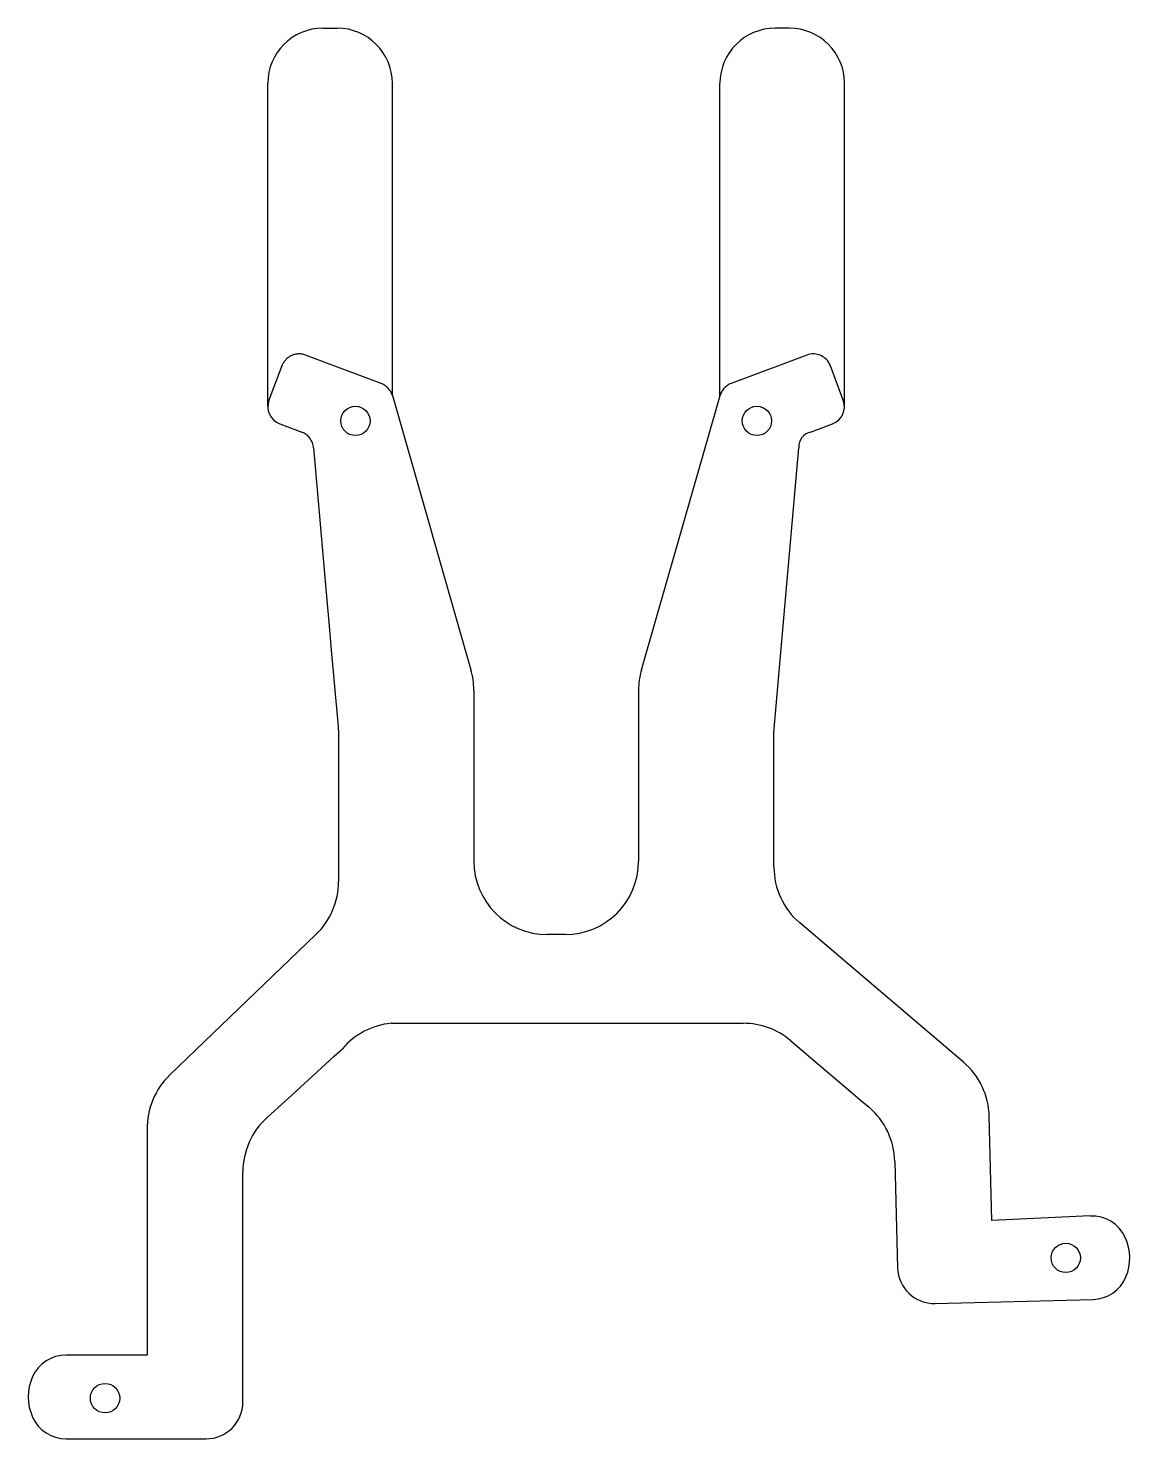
# Model space of a CAD drawing. Header units: millimetres. Extents: x -11.6 to 18.3, y 26.8 to 65.2.
import ezdxf

# ---------------------------------------------------------------- set-up
doc = ezdxf.new("R2010")
doc.units = ezdxf.units.MM
doc.linetypes.add('CENTERX2', pattern=[20.32, 12.7, -2.54, 2.54, -2.54])

msp = doc.modelspace()

# ---------------------------------------------------------------- linework, layer by layer
at = {"color": 7, "linetype": 'Continuous'}
for p, q in [((-3.615, 65.153), (-3.226, 65.153)), ((9.078, 65.153), (8.689, 65.153)), ((-5.115, 54.852), (-5.115, 63.653)), ((-1.726, 55.153), (-1.726, 63.653)), ((7.189, 55.153), (7.189, 63.653)), ((10.578, 54.852), (10.578, 63.653)), ((-1.726, 55.153), (0.414, 47.69)), ((5.052, 47.69), (7.192, 55.154)), ((-4.791, 54.384), (-4.191, 54.159)), ((9.657, 54.16), (10.254, 54.384)), ((-3.869, 53.734), (-3.506, 49.581)), ((8.91, 48.885), (9.335, 53.735)), ((-3.506, 49.581), (-3.445, 48.884)), ((-3.445, 48.884), (-3.387, 48.223)), ((8.657, 45.984), (8.91, 48.885)), ((-3.387, 48.223), (-3.214, 46.247)), ((0.491, 47.139), (0.491, 42.484)), ((4.974, 47.139), (4.974, 42.484)), ((-3.214, 46.247), (-3.191, 45.984)), ((-3.191, 45.984), (-3.191, 43.138)), ((8.657, 44.117), (8.657, 45.984)), ((8.657, 43.134), (8.657, 44.117)), ((-3.191, 43.138), (-3.191, 41.926)), ((8.657, 42.323), (8.657, 43.134)), ((13.814, 37.008), (9.36, 40.8)), ((-3.805, 40.484), (-7.78, 36.663)), ((2.974, 40.484), (2.491, 40.484)), ((-1.76, 38.069), (7.821, 38.069)), ((-3.31, 37.169), (-3.087, 37.372)), ((9.117, 37.592), (9.897, 36.928)), ((-4.465, 36.115), (-3.31, 37.169)), ((9.897, 36.928), (11.06, 35.939)), ((-5.027, 35.604), (-4.465, 36.115)), ((11.06, 35.939), (11.245, 35.781)), ((-5.141, 35.499), (-5.027, 35.604)), ((14.591, 32.698), (14.517, 35.537)), ((-8.394, 35.169), (-8.394, 29.039)), ((11.948, 34.309), (12.023, 31.415)), ((-5.794, 31.988), (-5.794, 34.021)), ((17.263, 32.823), (14.591, 32.698)), ((-5.794, 27.759), (-5.794, 31.988)), ((13.048, 30.441), (17.34, 30.551)), ((-8.394, 29.039), (-10.605, 29.039)), ((-10.605, 26.759), (-6.794, 26.759))]:
    msp.add_line(p, q, dxfattribs=at)
at = {"color": 7, "linetype": 'CENTERX2'}
for p, q in [((-2.031, 55.483), (-4.087, 56.256)), ((9.55, 56.256), (7.496, 55.484)), ((-4.731, 55.964), (-5.083, 55.028)), ((10.546, 55.028), (10.194, 55.964))]:
    msp.add_line(p, q, dxfattribs=at)
at = {"color": 7, "linetype": 'Continuous'}
for centre in [(-2.731, 54.464), (8.194, 54.464), (16.599, 31.682), (-9.544, 27.865)]:
    msp.add_circle(centre, 0.4, dxfattribs=at)
for centre, radius, start, end in [((-3.615, 63.653), 1.5, 90, 180), ((-3.226, 63.653), 1.5, 360, 90), ((8.689, 63.653), 1.5, 90, 180), ((9.078, 63.653), 1.5, 0, 90), ((-4.615, 54.852), 0.5, 159.4009, 249.4009), ((10.078, 54.852), 0.5, 290.6009, 20.6009), ((-4.367, 53.691), 0.5, 5, 69.4009), ((9.738, 53.764), 0.404, 101.5631, 184.0379), ((-1.509, 47.139), 2, 0, 16), ((6.974, 47.139), 2, 164, 180), ((2.491, 42.484), 2, 180, 270), ((2.974, 42.484), 2, 270, 0), ((10.657, 42.323), 2, 180, 229.5965), ((-5.191, 41.926), 2, 313.8621, 360), ((-1.561, 36.079), 2, 95.7172, 139.7031), ((7.821, 36.069), 2, 49.5965, 90), ((12.518, 35.485), 2, 1.477, 49.5965), ((-6.395, 35.221), 2, 133.8621, 181.5044), ((9.949, 34.258), 2, 1.477, 49.5965), ((-3.794, 34.021), 2, 132.3577, 180), ((17.31, 31.824), 1, 24.6777, 92.6793), ((17.001, 31.682), 1.34, 337.2106, 24.6777), ((13.023, 31.441), 1, 181.477, 271.4714), ((17.315, 31.551), 1, 271.4714, 337.2106), ((-10.605, 28.039), 1, 90, 155.6908), ((-10.295, 27.899), 1.34, 155.6908, 204.3092), ((-6.794, 27.759), 1, 270, 0), ((-10.605, 27.759), 1, 204.3092, 270)]:
    msp.add_arc(centre, radius, start, end, dxfattribs=at)
at = {"color": 7, "linetype": 'CENTERX2'}
for centre, start, end in [((-4.263, 55.788), 69.4009, 159.4009), ((9.726, 55.788), 20.6009, 110.6009), ((-2.207, 55.015), 16, 69.4009), ((7.672, 55.016), 110.6009, 164)]:
    msp.add_arc(centre, 0.5, start, end, dxfattribs=at)

doc.saveas('drawing.dxf')
